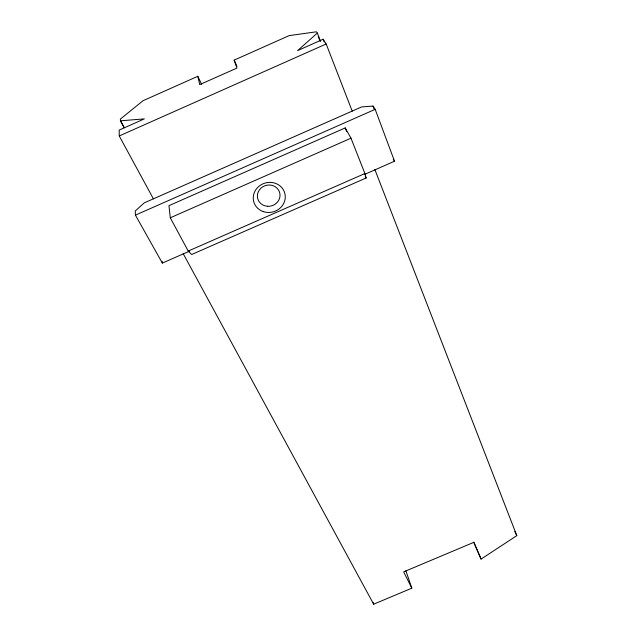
<?xml version="1.0" encoding="UTF-8"?>
<svg xmlns="http://www.w3.org/2000/svg" width="636" height="636" viewBox="0 0 636 636"><rect width="100%" height="100%" fill="white"/><g stroke="black" fill="none" stroke-linecap="round" stroke-linejoin="round"><path stroke-width="0.95" d="M124.179 127.82L120.419 120.816L120.395 119.067L143.044 100.711L197.812 76.288L199.72 84.604L236.918 68.084L234.159 60.118L289.149 35.616L316.378 31.8L317.356 33.056L297.569 50.634L323.152 39.241L326.181 43.987L352.193 111.093L144.269 202.868L135.261 210.977L135.428 215.135L162.347 263.081L189.449 251.196M473.701 542.15L481.078 559.092L516.814 535.647L374.858 169.518M153.427 198.861L119.242 135.961L326.181 43.987M352.193 111.093L361.526 106.951L373.006 106.061L375.184 109.336L394.527 161.226L364.388 174.502M135.428 215.135L375.184 109.336M345.213 127.923L168.953 205.667L170.289 217.798L188.216 251.061L191.667 254.503L366.137 177.993L364.905 173.549L350.985 138.195L345.213 127.923L346.644 131.541M170.289 217.798L350.985 138.195M188.216 251.061L364.905 173.549M183.144 253.557L373.666 604.2L411.826 588.173L405.871 570.699M120.419 120.816L144.332 118.884L119.186 130.086L119.242 135.961M394.527 161.226L393.271 159.318M365.231 176.315L366.137 177.993M120.419 120.538L124.179 127.526M411.826 588.173L403.661 571.867L473.9 542.301L481.078 559.092M514.802 531.545L516.814 535.647M197.812 76.288L201.62 84.294M234.159 60.118L236.974 66.406M318.199 36.411L320.011 41.03M317.356 33.056L320.584 41.332M323.152 39.241L324.225 42.016M373.006 106.061L374.04 108.82M373.157 602.451L373.666 604.2M162.196 261.324L162.347 263.081M267.406 206.287L264.56 205.714A11.376 10.589 -15.7 0 1 260.911 188.216A11.376 10.589 -15.7 0 1 279.442 191.913A11.376 10.589 -15.7 0 1 267.406 206.287M263.201 211.565A16.099 14.962 -15.7 0 0 285.135 194.831A16.099 14.962 -15.7 0 0 259.456 185.887A16.099 14.962 -15.7 0 0 263.201 211.565"/></g></svg>
